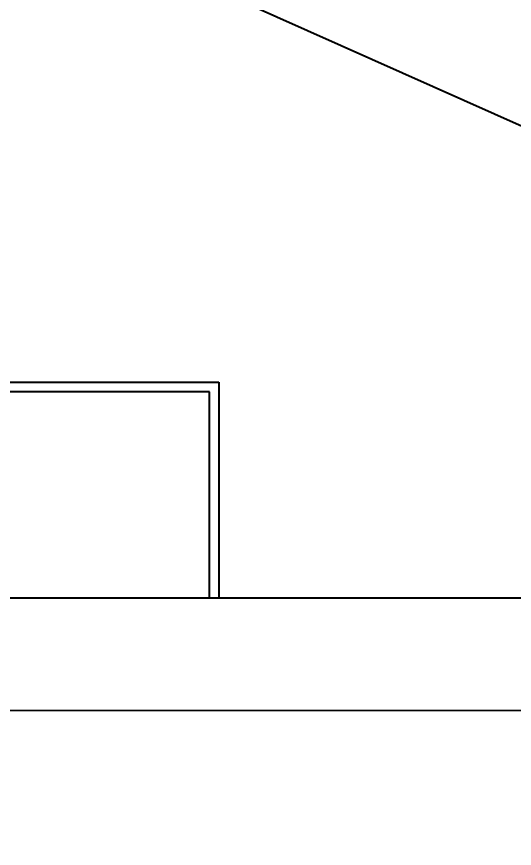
# Model space of a CAD drawing. Header units: inches. Extents: x -422522 to 22891, y -2973 to 414515.
# Drawn here: x 18117.9 to 18383.4, y 8888.4 to 9331.7 of the extents above; entities that cross this region are included whole.
import ezdxf

# ---------------------------------------------------------------- set-up
doc = ezdxf.new("R2010")
doc.units = ezdxf.units.IN
doc.header["$MEASUREMENT"] = 0
doc.layers.get('0').update_dxf_attribs({"lineweight": 40})

msp = doc.modelspace()

# ---------------------------------------------------------------- linework, layer by layer
for p, q in [((18110.83709, 9136.78914), (18220.83709, 9136.78914)), ((18220.83709, 9136.78914), (18225.83709, 9136.78914)), ((18225.83709, 9136.78914), (18225.83709, 9021.78914)), ((18220.83709, 9131.78914), (18110.83709, 9131.78914)), ((18220.83709, 9021.78914), (18220.83709, 9131.78914)), ((18952.72296, 9021.61031), (16925.2377, 9022.10912)), ((19087.55968, 8961.57713), (16898.5269, 8962.11569))]:
    msp.add_line(p, q)
msp.add_lwpolyline([(16446.99548, 7947.9595), (18274.08639, 7134.48622), (19087.55968, 8961.57713), (17260.46877, 9775.05042)], close=True)

doc.saveas('drawing.dxf')
